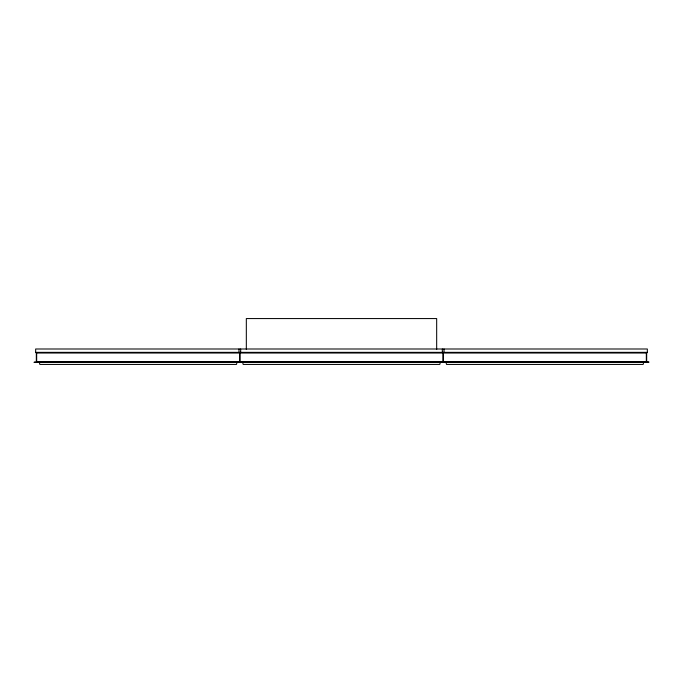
<?xml version="1.0" encoding="UTF-8"?>
<svg xmlns="http://www.w3.org/2000/svg" width="683" height="683" viewBox="0 0 683 683"><rect width="100%" height="100%" fill="white"/><g stroke="black" fill="none" stroke-linecap="round" stroke-linejoin="round"><path stroke-width="1.02" d="M237.146 361.742L236.48 364.432L39.853 364.432L39.187 361.742M440.484 361.742L439.809 364.432L243.191 364.432L242.516 361.742M643.813 361.742L643.147 364.432L446.52 364.432L445.854 361.742M646.673 353.026L647.339 352.351L647.339 348.996L35.661 348.996L35.661 352.351L36.327 353.026L646.673 353.026L646.673 362.084M35.661 352.351L647.339 352.351M37.505 361.742L238.828 361.742M240.843 361.742L442.157 361.742M444.172 361.742L645.495 361.742M646.331 353.026L646.331 362.084M444.01 348.996L444.01 352.351L443.335 353.026L443.335 362.084M443.002 362.084L443.002 353.026L442.328 352.351L442.328 348.996M436.676 349.465L436.676 318.568L246.324 318.568L246.324 349.465M240.672 348.996L240.672 352.351L239.998 353.026L239.998 362.084M239.665 362.084L239.665 353.026L238.99 352.351L238.99 348.996M36.669 353.026L36.669 362.084M36.327 353.026L36.327 362.084M648.85 362.084L34.15 362.246L648.85 362.084"/></g></svg>
